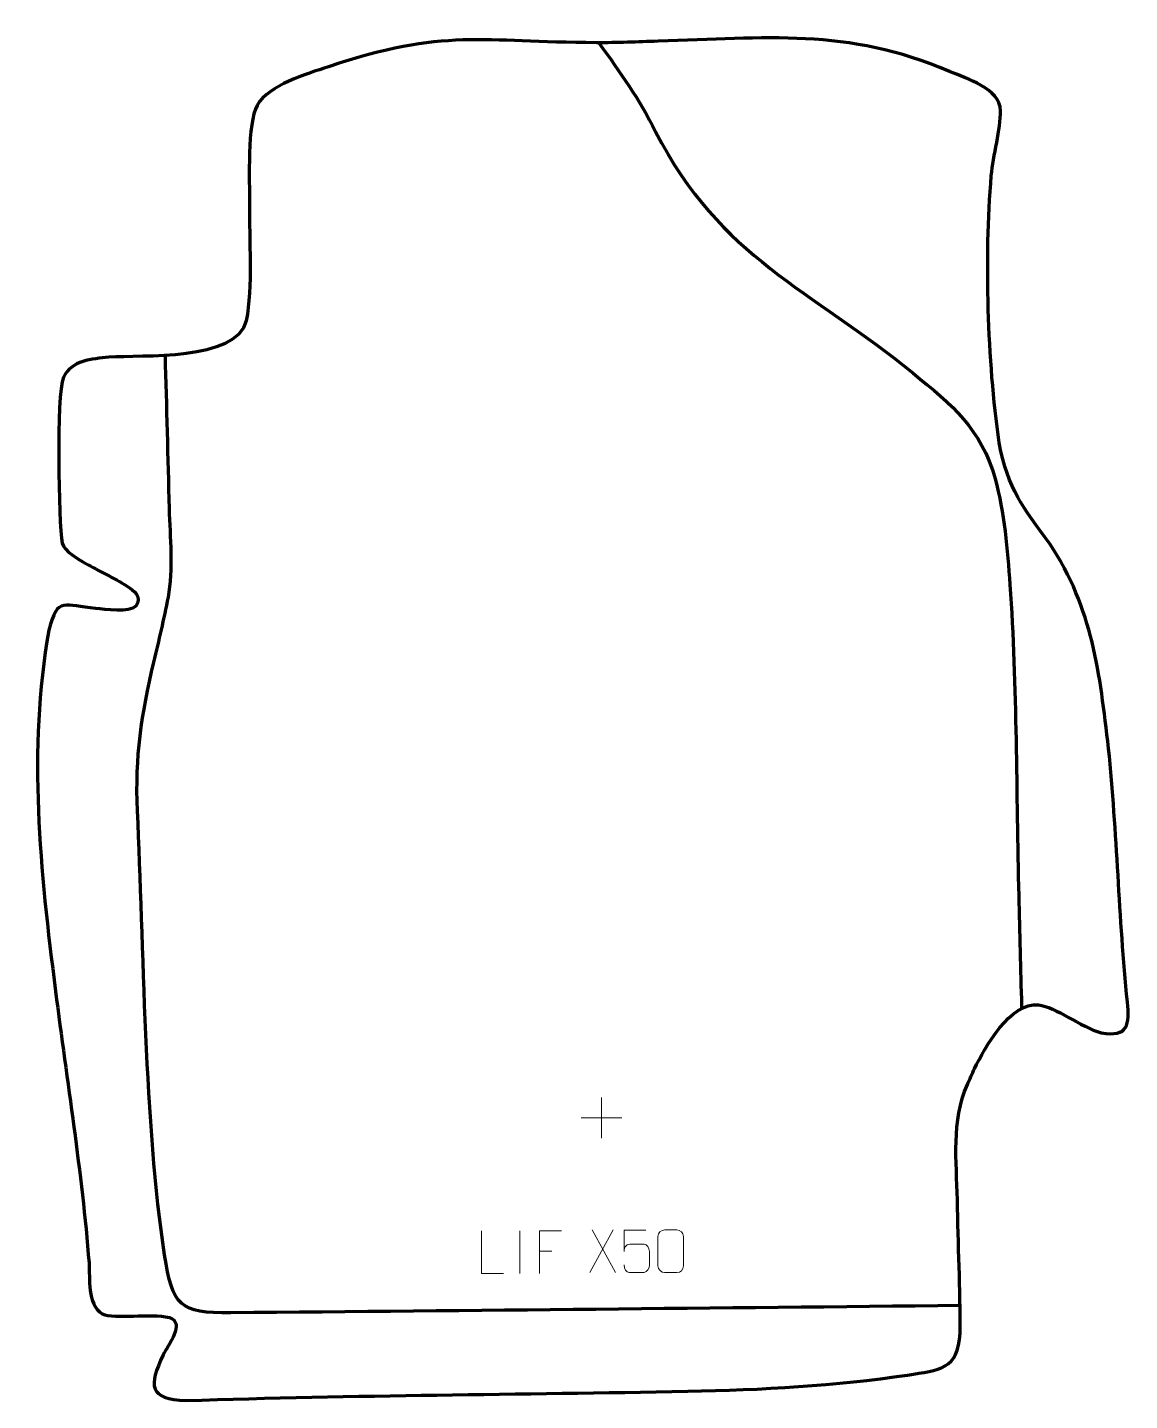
# Model space of a CAD drawing. Header units: millimetres. Extents: x -683 to -35, y 62 to 869.
import ezdxf

# ---------------------------------------------------------------- set-up
doc = ezdxf.new("R2010")
doc.units = ezdxf.units.MM
doc.header["$MEASUREMENT"] = 0
doc.layers.add('layer 2', color=7, linetype='Continuous')
doc.layers.add('layer 3', color=7, linetype='Continuous')

msp = doc.modelspace()

# ---------------------------------------------------------------- linework, layer by layer
at = {"layer": 'layer 2', "color": 140, "lineweight": 158}
for points in [[(-346.7293, 860.2677), (-334.0656, 842.5714), (-323.0933, 827.5857), (-313.4385, 807.8413), (-313.4385, 807.8413), (-274.8981, 733.4099), (-222.8804, 715.7354), (-161.9861, 666.0826), (-161.9861, 666.0826), (-139.4122, 647.6761), (-121.8562, 633.4534), (-113.7949, 603.982), (-113.7949, 603.982), (-108.4291, 584.3648), (-106.5678, 562.2299), (-105.1257, 541.9421), (-105.1257, 541.9421), (-100.8999, 482.4923), (-101.4533, 418.8975), (-99.9282, 358.9849), (-99.9282, 358.9849), (-99.3797, 337.437), (-98.8312, 315.8892), (-98.2827, 294.3414), (-98.2827, 294.3414), (-98.2827, 294.3414), (-98.2444, 292.8381), (-98.2444, 292.8381)], [(-134.0032, 118.2465), (-276.9972, 116.8481), (-420.0188, 115.2152), (-563.0105, 114.0133), (-563.0105, 114.0133), (-593.323, 113.7586), (-597.3526, 118.0444), (-602.0112, 148.1568), (-602.0112, 148.1568), (-613.7515, 224.0447), (-614.2691, 330.5179), (-617.9157, 408.9645), (-617.9157, 408.9645), (-619.3888, 441.0726), (-615.6453, 465.3158), (-608.3046, 496.3765), (-608.3046, 496.3765), (-605.2556, 509.0606), (-602.2864, 521.6639), (-599.7675, 534.4693), (-599.7675, 534.4693), (-596.6892, 550.9105), (-598.6492, 569.7156), (-599.1274, 586.5745), (-599.1274, 586.5745), (-599.9781, 616.5643), (-600.7129, 646.5574), (-601.5287, 676.5482)]]:
    msp.add_open_spline(points, degree=3, knots=[0, 0, 0, 0, 0.125, 0.125, 0.125, 0.125, 0.25, 0.25, 0.25, 0.25, 0.375, 0.375, 0.375, 0.375, 0.5, 0.5, 0.5, 0.5, 0.625, 0.625, 0.625, 0.625, 0.75, 0.75, 0.75, 0.75, 1, 1, 1, 1], dxfattribs=at)
at = {"layer": 'layer 2', "color": 250, "lineweight": 9}
for points in [[(-345.196, 240.5667), (-345.196, 240.5667), (-345.196, 216.5888), (-345.196, 216.5888)], [(-357.1849, 228.5777), (-357.1849, 228.5777), (-333.207, 228.5777), (-333.207, 228.5777)], [(-393.1997, 162.1221), (-393.1997, 162.1221), (-393.1997, 137.148), (-393.1997, 137.148)], [(-338.3256, 162.7089), (-338.3256, 162.7089), (-352.0662, 137.8131), (-352.0662, 137.8131)], [(-350.6116, 162.7089), (-350.6116, 162.7089), (-336.871, 137.7554), (-336.871, 137.7554)], [(-381.6367, 150.2321), (-381.6367, 150.2321), (-374.4686, 150.2321), (-374.4686, 150.2321)]]:
    msp.add_open_spline(points, degree=3, dxfattribs=at)
for points, knots in [([(-402.7252, 137.1582), (-402.7252, 137.1582), (-415.6743, 137.1582), (-415.6743, 137.1582), (-415.6743, 137.1582), (-415.6743, 137.1582), (-415.6743, 162.1118), (-415.6743, 162.1118)], [0, 0, 0, 0, 0.33333333, 0.33333333, 0.33333333, 0.33333333, 1, 1, 1, 1]), ([(-368.7627, 162.1118), (-368.7627, 162.1118), (-381.6367, 162.1118), (-381.6367, 162.1118), (-381.6367, 162.1118), (-381.6367, 162.1118), (-381.6367, 137.1582), (-381.6367, 137.1582)], [0, 0, 0, 0, 0.33333333, 0.33333333, 0.33333333, 0.33333333, 1, 1, 1, 1]), ([(-319.0745, 162.6869), (-319.0745, 162.6869), (-331.9262, 162.6869), (-331.9262, 162.6869), (-331.9262, 162.6869), (-331.9259, 158.4563), (-331.9259, 154.2254), (-331.9262, 149.9942), (-331.9262, 149.9942), (-331.9265, 153.3043), (-330.2955, 154.3761), (-327.4835, 154.4366), (-327.4835, 154.4366), (-325.0439, 154.4369), (-322.6044, 154.4369), (-320.1652, 154.4366), (-320.1652, 154.4366), (-318.5154, 154.4434), (-317.0405, 152.0629), (-317.012, 149.9942), (-317.012, 149.9942), (-317.0123, 147.4069), (-317.0123, 144.8193), (-317.012, 142.2316), (-317.012, 142.2316), (-316.9658, 140.2722), (-318.4652, 137.8359), (-320.0911, 137.7774), (-320.0911, 137.7774), (-322.0476, 137.7777), (-326.9426, 137.7777), (-328.8996, 137.7774), (-328.8996, 137.7774), (-330.7451, 137.7686), (-331.8522, 139.7334), (-331.873, 142.2845)], [0, 0, 0, 0, 0.1, 0.1, 0.1, 0.1, 0.2, 0.2, 0.2, 0.2, 0.3, 0.3, 0.3, 0.3, 0.4, 0.4, 0.4, 0.4, 0.5, 0.5, 0.5, 0.5, 0.6, 0.6, 0.6, 0.6, 0.7, 0.7, 0.7, 0.7, 0.8, 0.8, 0.8, 0.8, 1, 1, 1, 1]), ([(-308.0493, 162.7314), (-305.6832, 162.7314), (-303.3167, 162.7314), (-300.9502, 162.7314), (-300.9502, 162.7314), (-298.9697, 162.767), (-296.9437, 161.2727), (-296.9166, 158.8306), (-296.9166, 158.8306), (-296.917, 153.0732), (-296.917, 147.3154), (-296.9166, 141.5572), (-296.9166, 141.5572), (-297.0587, 139.2296), (-298.7651, 137.7473), (-300.9502, 137.7365), (-300.9502, 137.7365), (-303.3226, 137.7369), (-305.695, 137.7369), (-308.067, 137.7365), (-308.067, 137.7365), (-310.0255, 137.6309), (-312.0319, 139.5188), (-312.0205, 141.5398), (-312.0205, 141.5398), (-312.0201, 147.3204), (-312.0201, 153.1007), (-312.0205, 158.8805), (-312.0205, 158.8805), (-312.0162, 161.0225), (-310.2391, 162.745), (-308.0493, 162.7314)], [0, 0, 0, 0, 0.11111111, 0.11111111, 0.11111111, 0.11111111, 0.22222222, 0.22222222, 0.22222222, 0.22222222, 0.33333333, 0.33333333, 0.33333333, 0.33333333, 0.44444444, 0.44444444, 0.44444444, 0.44444444, 0.55555556, 0.55555556, 0.55555556, 0.55555556, 0.66666667, 0.66666667, 0.66666667, 0.66666667, 0.77777778, 0.77777778, 0.77777778, 0.77777778, 1, 1, 1, 1])]:
    msp.add_open_spline(points, degree=3, knots=knots, dxfattribs=at)
at = {"layer": 'layer 3', "color": 242, "lineweight": 158}
msp.add_open_spline([(-311.9125, 861.1186), (-248.8692, 862.9418), (-200.8655, 869.2496), (-140.6641, 843.3649), (-140.6641, 843.3649), (-130.6817, 839.3315), (-110.8252, 833.4248), (-110.6206, 820.3041), (-110.6206, 820.3041), (-110.4565, 809.7773), (-114.9689, 793.8296), (-116.0543, 782.17), (-116.0543, 782.17), (-120.0388, 732.5681), (-118.3633, 674.4506), (-111.4375, 625.1704), (-111.4375, 625.1704), (-106.117, 597.4711), (-97.4988, 587.7144), (-81.6291, 565.8058), (-81.6291, 565.8058), (-56.2632, 527.4863), (-52.3615, 490.0447), (-47.128, 445.6745), (-47.128, 445.6745), (-41.9384, 396.0769), (-41.1514, 346.2502), (-36.0418, 296.6446), (-36.0418, 296.6446), (-34.781, 283.4304), (-35.4075, 275.8163), (-51.3916, 278.5039), (-51.3916, 278.5039), (-63.7893, 282.0523), (-78.1903, 293.8318), (-88.3149, 294.9615), (-88.3149, 294.9615), (-104.8433, 296.8057), (-119.9071, 269.9261), (-125.8772, 257.4508), (-125.8772, 257.4508), (-127.3353, 254.404), (-128.7174, 251.3314), (-130.0912, 248.2463), (-130.0912, 248.2463), (-139.604, 226.0802), (-136.4149, 203.7129), (-135.9758, 180.3213), (-135.9758, 180.3213), (-135.469, 154.3483), (-134.3407, 128.0804), (-134.2913, 102.146), (-134.2913, 102.146), (-135.6418, 80.3619), (-146.4382, 80.5959), (-165.2329, 77.477), (-165.2329, 77.477), (-207.5201, 71.1347), (-250.913, 68.8164), (-294.5059, 67.9509), (-294.5059, 67.9509), (-393.0944, 65.9936), (-490.6282, 65.7565), (-589.4278, 62.4883), (-589.4278, 62.4883), (-611.2467, 63.5005), (-611.626, 70.9655), (-602.7886, 89.3253), (-602.7886, 89.3253), (-599.9527, 95.2169), (-589.5312, 108.0453), (-599.2126, 111.2523), (-599.2126, 111.2523), (-610.5314, 113.9437), (-631.0914, 110.1959), (-638.7744, 113.421), (-638.7744, 113.421), (-647.7506, 119.5414), (-645.8204, 133.8701), (-646.4333, 143.4012), (-646.4333, 143.4012), (-650.5587, 196.3824), (-659.4254, 250.2198), (-666.1223, 303.0919), (-666.1223, 303.0919), (-675.1297, 373.6226), (-682.6187, 444.5396), (-670.056, 515.1726), (-670.056, 515.1726), (-664.8882, 535.3993), (-660.8258, 529.3779), (-642.4926, 527.8491), (-642.4926, 527.8491), (-637.2244, 527.4098), (-622.6036, 525.1707), (-618.7145, 529.4616), (-618.7145, 529.4616), (-615.0346, 534.6102), (-620.129, 538.3735), (-624.3231, 541.1398), (-624.3231, 541.1398), (-631.1079, 545.6149), (-640.9012, 550.035), (-648.3012, 554.3633), (-648.3012, 554.3633), (-652.4008, 556.7612), (-661.0266, 561.3595), (-662.3002, 566.1779), (-662.3002, 566.1779), (-664.1417, 578.2828), (-665.9751, 653.2533), (-661.4127, 663.7173), (-661.4127, 663.7173), (-656.5873, 673.6541), (-644.7668, 674.4784), (-634.8058, 675.5063), (-634.8058, 675.5063), (-615.3702, 676.8383), (-560.0902, 672.7898), (-553.9552, 696.869), (-553.9552, 696.869), (-550.1851, 716.9276), (-552.3747, 744.52), (-552.1352, 765.6176), (-552.1352, 765.6176), (-552.0549, 778.5969), (-553.4658, 813.2958), (-547.6492, 823.4426), (-547.6492, 823.4426), (-540.6522, 835.6488), (-518.6822, 841.7562), (-505.74, 846.1644), (-505.74, 846.1644), (-437.3476, 869.0164), (-415.9729, 860.535), (-348.0745, 860.2705), (-348.0745, 860.2705), (-336.0228, 860.2235), (-323.9589, 860.772), (-311.9125, 861.1186)], degree=3, knots=[0, 0, 0, 0, 0.02777778, 0.02777778, 0.02777778, 0.02777778, 0.05555556, 0.05555556, 0.05555556, 0.05555556, 0.08333333, 0.08333333, 0.08333333, 0.08333333, 0.11111111, 0.11111111, 0.11111111, 0.11111111, 0.13888889, 0.13888889, 0.13888889, 0.13888889, 0.16666667, 0.16666667, 0.16666667, 0.16666667, 0.19444444, 0.19444444, 0.19444444, 0.19444444, 0.22222222, 0.22222222, 0.22222222, 0.22222222, 0.25, 0.25, 0.25, 0.25, 0.27777778, 0.27777778, 0.27777778, 0.27777778, 0.30555556, 0.30555556, 0.30555556, 0.30555556, 0.33333333, 0.33333333, 0.33333333, 0.33333333, 0.36111111, 0.36111111, 0.36111111, 0.36111111, 0.38888889, 0.38888889, 0.38888889, 0.38888889, 0.41666667, 0.41666667, 0.41666667, 0.41666667, 0.44444444, 0.44444444, 0.44444444, 0.44444444, 0.47222222, 0.47222222, 0.47222222, 0.47222222, 0.5, 0.5, 0.5, 0.5, 0.52777778, 0.52777778, 0.52777778, 0.52777778, 0.55555556, 0.55555556, 0.55555556, 0.55555556, 0.58333333, 0.58333333, 0.58333333, 0.58333333, 0.61111111, 0.61111111, 0.61111111, 0.61111111, 0.63888889, 0.63888889, 0.63888889, 0.63888889, 0.66666667, 0.66666667, 0.66666667, 0.66666667, 0.69444444, 0.69444444, 0.69444444, 0.69444444, 0.72222222, 0.72222222, 0.72222222, 0.72222222, 0.75, 0.75, 0.75, 0.75, 0.77777778, 0.77777778, 0.77777778, 0.77777778, 0.80555556, 0.80555556, 0.80555556, 0.80555556, 0.83333333, 0.83333333, 0.83333333, 0.83333333, 0.86111111, 0.86111111, 0.86111111, 0.86111111, 0.88888889, 0.88888889, 0.88888889, 0.88888889, 0.91666667, 0.91666667, 0.91666667, 0.91666667, 0.94444444, 0.94444444, 0.94444444, 0.94444444, 1, 1, 1, 1], dxfattribs=at)

doc.saveas('drawing.dxf')
